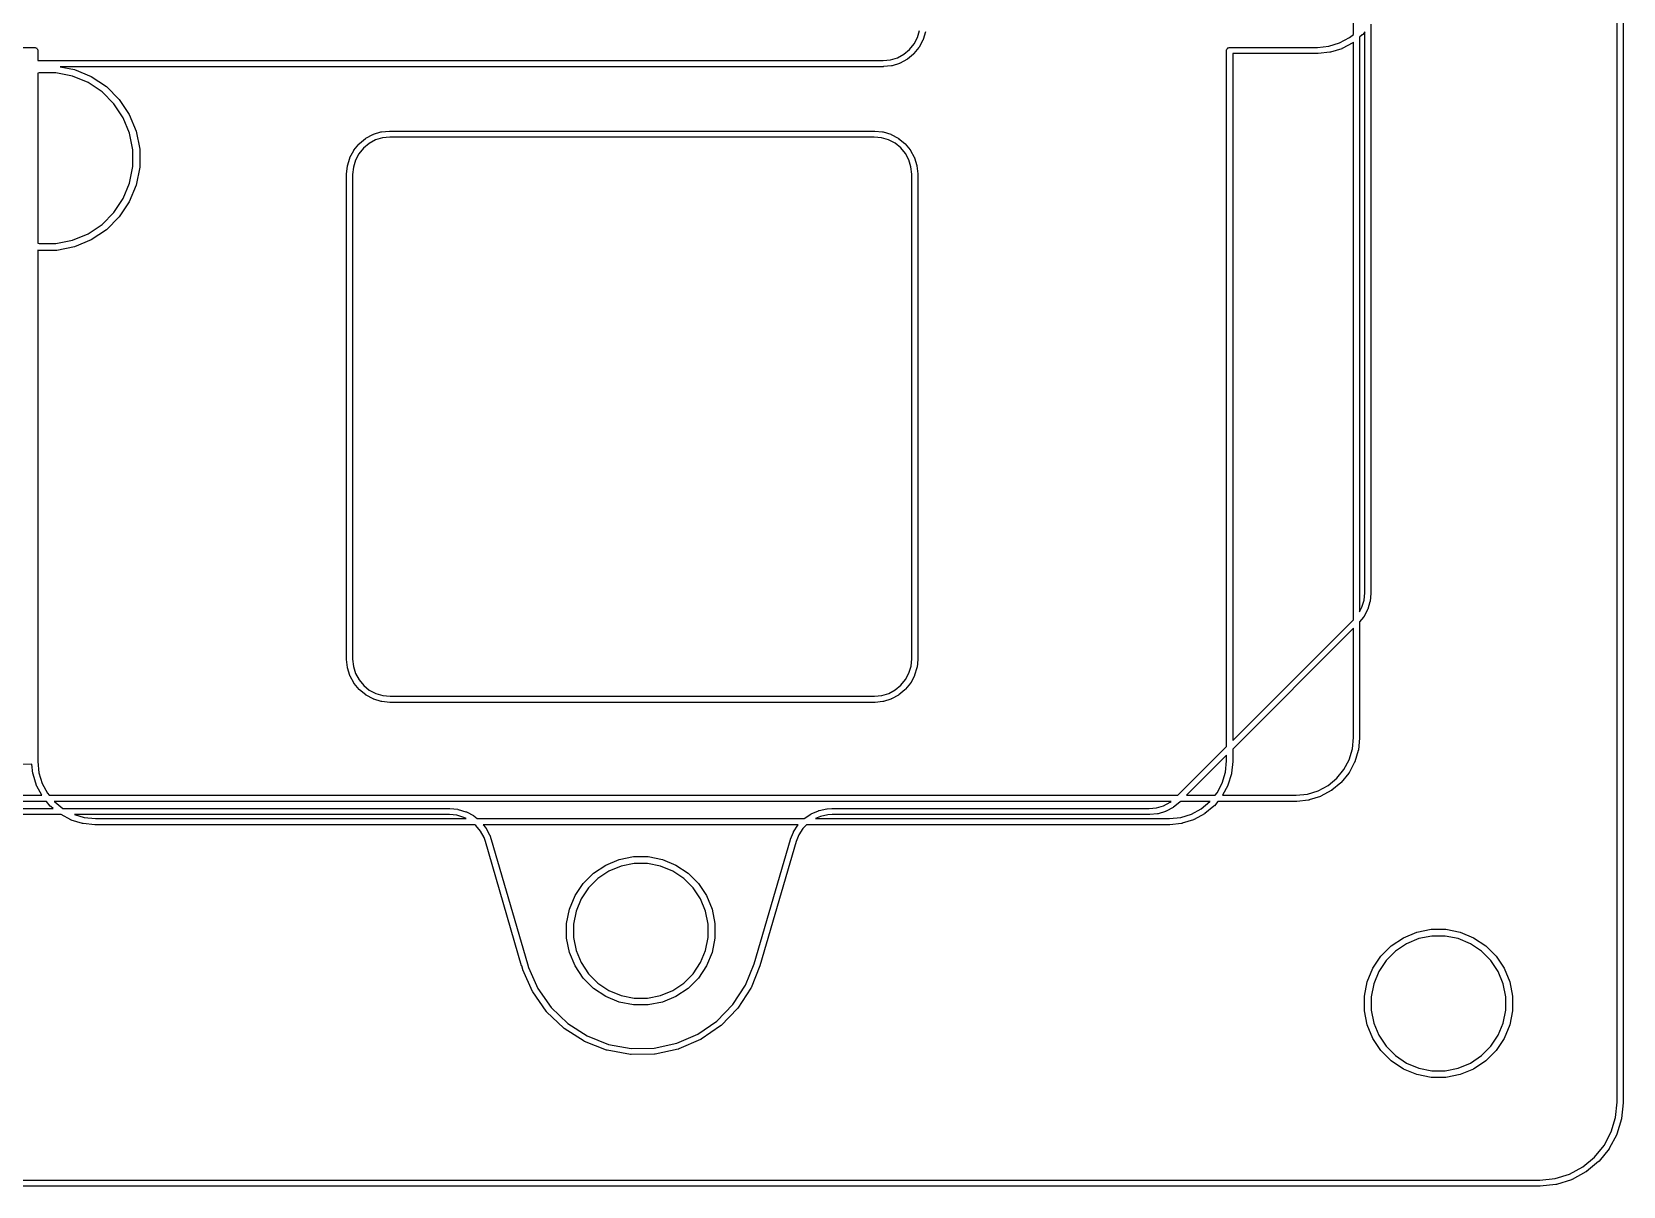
# Model space of a CAD drawing. Extents: x 18 to 369, y 6 to 139.
# Drawn here: x 330.02 to 369.44, y 22.14 to 50.73 of the extents above; entities that cross this region are included whole.
import ezdxf

# ---------------------------------------------------------------- set-up
doc = ezdxf.new("R2010")
doc.units = 0
doc.layers.add('BLACK', color=7, linetype='CONTINUOUS')

msp = doc.modelspace()

# ---------------------------------------------------------------- linework, layer by layer
at = {"layer": 'BLACK', "linetype": 'CONTINUOUS'}
for p, q in [((369.287, 24.218), (369.287, 136.614)), ((369.437, 136.618), (369.437, 24.2107)), ((362.757, 50.6646), (362.757, 69.924)), ((363.187, 50.9167), (363.187, 36.8269)), ((351.872, 50.4277), (351.956, 50.587)), ((351.956, 50.587), (352.009, 50.7598)), ((352.092, 50.5231), (352.001, 50.3508)), ((352.095, 50.5294), (352.092, 50.5231)), ((352.098, 50.5356), (352.095, 50.5294)), ((352.154, 50.7234), (352.098, 50.5366)), ((352.098, 50.5366), (352.098, 50.5366)), ((352.098, 50.5366), (352.098, 50.5366)), ((352.098, 50.5366), (352.098, 50.5356)), ((352.156, 50.7301), (352.154, 50.7234)), ((362.414, 50.451), (362.659, 50.5833)), ((362.659, 50.5833), (362.757, 50.6646)), ((362.742, 50.4586), (362.737, 50.4548)), ((362.748, 50.4623), (362.742, 50.4586)), ((362.749, 50.463), (362.748, 50.4623)), ((362.757, 50.4699), (362.749, 50.463)), ((362.757, 36.1674), (362.757, 50.4699)), ((362.974, 50.6496), (362.907, 50.594)), ((362.907, 50.594), (362.907, 36.3656)), ((362.979, 50.6544), (362.974, 50.6496)), ((362.984, 50.6592), (362.979, 50.6544)), ((362.985, 50.66), (362.984, 50.6592)), ((363.037, 50.7244), (362.985, 50.66)), ((363.037, 36.8343), (363.037, 50.7244)), ((321.528, 50.3394), (330.086, 50.3394)), ((330.086, 50.3394), (330.089, 50.3397)), ((330.089, 50.3397), (330.093, 50.3394)), ((330.093, 50.3394), (330.093, 50.3394)), ((330.093, 50.3394), (330.104, 50.3383)), ((330.104, 50.3383), (330.118, 50.334)), ((330.118, 50.334), (330.131, 50.327)), ((330.131, 50.327), (330.142, 50.3176)), ((330.142, 50.3176), (330.152, 50.3062)), ((330.152, 50.3062), (330.159, 50.2932)), ((330.159, 50.2932), (330.163, 50.2791)), ((330.163, 50.2791), (330.165, 50.2644)), ((330.165, 50.2644), (330.164, 50.2607)), ((330.164, 50.2607), (330.164, 50.0143)), ((351.287, 50.0336), (351.46, 50.087)), ((351.46, 50.087), (351.619, 50.1728)), ((351.619, 50.1728), (351.758, 50.2878)), ((351.859, 50.1769), (351.709, 50.0525)), ((351.758, 50.2878), (351.872, 50.4277)), ((351.864, 50.1818), (351.859, 50.1769)), ((351.869, 50.1865), (351.864, 50.1818)), ((351.993, 50.3386), (351.869, 50.1873)), ((351.869, 50.1873), (351.869, 50.1873)), ((351.869, 50.1873), (351.869, 50.1873)), ((351.869, 50.1873), (351.869, 50.1865)), ((351.996, 50.3442), (351.993, 50.3386)), ((352, 50.3498), (351.996, 50.3442)), ((352.001, 50.3507), (352, 50.3498)), ((352.001, 50.3508), (352.001, 50.3507)), ((352.001, 50.3507), (352.001, 50.3507)), ((359.614, 50.268), (359.615, 50.2791)), ((359.614, 50.2644), (359.614, 50.268)), ((359.614, 50.268), (359.614, 50.268)), ((359.614, 50.2607), (359.614, 50.2644)), ((359.614, 33.0243), (359.614, 50.2607)), ((359.615, 50.2791), (359.62, 50.2932)), ((359.62, 50.2932), (359.627, 50.3062)), ((359.627, 50.3062), (359.636, 50.3176)), ((359.636, 50.3176), (359.638, 50.3191)), ((359.638, 50.3191), (359.647, 50.327)), ((359.647, 50.327), (359.66, 50.334)), ((359.66, 50.334), (359.674, 50.3383)), ((359.674, 50.3383), (359.685, 50.3394)), ((359.685, 50.3394), (359.686, 50.3394)), ((359.686, 50.3394), (359.689, 50.3397)), ((359.689, 50.3397), (359.693, 50.3394)), ((359.693, 50.3394), (361.862, 50.3393)), ((361.863, 50.1893), (359.764, 50.1894)), ((359.764, 50.1894), (359.764, 33.1743)), ((361.862, 50.3393), (361.869, 50.3394)), ((361.862, 50.3393), (361.862, 50.3393)), ((361.866, 50.1893), (361.863, 50.1893)), ((361.873, 50.1894), (361.866, 50.1894)), ((361.866, 50.1894), (361.866, 50.1893)), ((361.869, 50.3394), (362.149, 50.3688)), ((361.876, 50.1897), (361.873, 50.1894)), ((361.88, 50.1897), (361.876, 50.1897)), ((361.881, 50.1898), (361.88, 50.1897)), ((362.172, 50.2204), (361.881, 50.1898)), ((362.149, 50.3688), (362.414, 50.451)), ((362.178, 50.2218), (362.172, 50.2204)), ((362.185, 50.223), (362.178, 50.2218)), ((362.186, 50.2233), (362.185, 50.223)), ((362.466, 50.3099), (362.186, 50.2233)), ((362.186, 50.2233), (362.186, 50.2233)), ((362.472, 50.3125), (362.466, 50.3099)), ((362.478, 50.3151), (362.472, 50.3125)), ((362.479, 50.3156), (362.478, 50.3151)), ((362.737, 50.4548), (362.479, 50.3156)), ((330.164, 50.0143), (351.101, 50.0144)), ((330.199, 49.7122), (330.164, 49.7051)), ((330.164, 49.7051), (330.164, 45.4896)), ((330.616, 49.7122), (330.199, 49.7122)), ((331.025, 49.6309), (330.616, 49.7122)), ((351.102, 49.8644), (330.718, 49.8643)), ((330.718, 49.8643), (331.074, 49.7936)), ((331.074, 49.7936), (331.49, 49.6214)), ((351.101, 50.0144), (351.104, 50.0144)), ((351.105, 49.8644), (351.102, 49.8644)), ((351.102, 49.8644), (351.102, 49.8644)), ((351.102, 49.8644), (351.102, 49.8644)), ((351.104, 50.0144), (351.287, 50.0336)), ((351.109, 49.8644), (351.105, 49.8644)), ((351.105, 49.8644), (351.105, 49.8644)), ((351.112, 49.8647), (351.109, 49.8644)), ((351.115, 49.8647), (351.112, 49.8647)), ((351.116, 49.8648), (351.115, 49.8647)), ((351.31, 49.8852), (351.116, 49.8648)), ((351.317, 49.8866), (351.31, 49.8852)), ((351.324, 49.8878), (351.317, 49.8866)), ((351.325, 49.8881), (351.324, 49.8878)), ((351.511, 49.9458), (351.325, 49.8881)), ((351.518, 49.9485), (351.511, 49.9458)), ((351.524, 49.951), (351.518, 49.9485)), ((351.525, 49.9515), (351.524, 49.951)), ((351.696, 50.0443), (351.525, 49.9515)), ((351.702, 50.0482), (351.696, 50.0443)), ((351.708, 50.0519), (351.702, 50.0482)), ((351.709, 50.0525), (351.708, 50.0519)), ((331.409, 49.4715), (331.025, 49.6309)), ((331.756, 49.24), (331.409, 49.4715)), ((331.49, 49.6214), (331.864, 49.3715)), ((331.864, 49.3715), (332.182, 49.0533)), ((332.05, 48.9455), (331.756, 49.24)), ((332.282, 48.5991), (332.05, 48.9455)), ((332.182, 49.0533), (332.432, 48.6793)), ((332.441, 48.2143), (332.282, 48.5991)), ((332.432, 48.6793), (332.604, 48.2636)), ((332.523, 47.8057), (332.441, 48.2143)), ((332.604, 48.2636), (332.692, 47.8223)), ((338.294, 48.0914), (338.466, 48.1842)), ((338.466, 48.1842), (338.467, 48.1847)), ((338.467, 48.1847), (338.473, 48.1872)), ((338.473, 48.1872), (338.479, 48.1899)), ((338.479, 48.1899), (338.666, 48.2476)), ((338.703, 48.1021), (338.531, 48.0487)), ((338.666, 48.2476), (338.667, 48.2479)), ((338.666, 48.2476), (338.666, 48.2476)), ((338.667, 48.2479), (338.674, 48.2491)), ((338.674, 48.2491), (338.68, 48.2505)), ((338.68, 48.2505), (338.874, 48.2709)), ((338.886, 48.1213), (338.703, 48.1021)), ((338.874, 48.2709), (338.875, 48.271)), ((338.875, 48.271), (338.879, 48.271)), ((338.879, 48.271), (338.882, 48.2713)), ((338.882, 48.2713), (338.885, 48.2713)), ((338.885, 48.2713), (338.885, 48.2713)), ((338.885, 48.2713), (338.889, 48.2713)), ((338.889, 48.1213), (338.886, 48.1213)), ((338.889, 48.2713), (350.893, 48.2713)), ((350.886, 48.1213), (338.889, 48.1214)), ((338.889, 48.1214), (338.889, 48.1213)), ((351.069, 48.1034), (350.886, 48.1213)), ((350.893, 48.2713), (350.896, 48.271)), ((350.896, 48.271), (350.896, 48.271)), ((350.896, 48.271), (351.091, 48.2519)), ((351.242, 48.0512), (351.069, 48.1034)), ((351.091, 48.2519), (351.091, 48.2519)), ((351.091, 48.2519), (351.091, 48.2519)), ((351.091, 48.2519), (351.092, 48.2518)), ((351.092, 48.2518), (351.098, 48.2504)), ((351.098, 48.2504), (351.105, 48.2491)), ((351.105, 48.2491), (351.292, 48.1927)), ((351.292, 48.1927), (351.292, 48.1927)), ((351.292, 48.1927), (351.292, 48.1927)), ((351.292, 48.1927), (351.293, 48.1924)), ((351.293, 48.1924), (351.299, 48.1897)), ((351.299, 48.1897), (351.305, 48.1871)), ((351.305, 48.1871), (351.478, 48.0955)), ((351.478, 48.0955), (351.478, 48.0955)), ((351.478, 48.0955), (351.479, 48.095)), ((351.479, 48.095), (351.484, 48.0912)), ((332.523, 47.3891), (332.523, 47.8057)), ((332.692, 47.8223), (332.692, 47.3724)), ((337.898, 47.6126), (337.99, 47.785)), ((337.99, 47.785), (337.991, 47.7859)), ((337.991, 47.7859), (337.994, 47.7915)), ((337.994, 47.7915), (337.998, 47.7971)), ((337.998, 47.7971), (338.121, 47.9484)), ((338.119, 47.708), (338.034, 47.5487)), ((338.233, 47.8479), (338.119, 47.708)), ((338.121, 47.9484), (338.122, 47.9492)), ((338.122, 47.9492), (338.127, 47.954)), ((338.127, 47.954), (338.132, 47.9588)), ((338.132, 47.9588), (338.282, 48.0832)), ((338.372, 47.9629), (338.233, 47.8479)), ((338.282, 48.0832), (338.283, 48.0838)), ((338.283, 48.0838), (338.289, 48.0876)), ((338.289, 48.0876), (338.294, 48.0914)), ((338.531, 48.0487), (338.372, 47.9629)), ((351.401, 47.9665), (351.242, 48.0512)), ((351.541, 47.8524), (351.401, 47.9665)), ((351.484, 48.0912), (351.49, 48.0874)), ((351.49, 48.0874), (351.641, 47.964)), ((351.656, 47.7134), (351.541, 47.8524)), ((351.641, 47.964), (351.642, 47.9634)), ((351.642, 47.9634), (351.647, 47.9585)), ((351.647, 47.9585), (351.652, 47.9537)), ((351.652, 47.9537), (351.776, 47.8034)), ((351.742, 47.5547), (351.656, 47.7134)), ((351.776, 47.8034), (351.776, 47.8033)), ((351.776, 47.8033), (351.776, 47.8033)), ((351.776, 47.8033), (351.777, 47.8025)), ((351.777, 47.8025), (351.78, 47.7969)), ((351.78, 47.7969), (351.784, 47.7912)), ((351.784, 47.7912), (351.877, 47.6195)), ((332.441, 46.9805), (332.523, 47.3891)), ((332.692, 47.3724), (332.604, 46.9312)), ((337.815, 47.2091), (337.834, 47.3979)), ((337.834, 47.3989), (337.835, 47.4056)), ((337.834, 47.3979), (337.834, 47.3989)), ((337.834, 47.3979), (337.834, 47.3979)), ((337.834, 47.3979), (337.834, 47.3979)), ((337.835, 47.4056), (337.836, 47.4123)), ((337.836, 47.4123), (337.893, 47.5991)), ((337.893, 47.6001), (337.896, 47.6064)), ((337.893, 47.5991), (337.893, 47.6001)), ((337.896, 47.6064), (337.898, 47.6126)), ((337.982, 47.3759), (337.964, 47.1927)), ((338.034, 47.5487), (337.982, 47.3759)), ((351.795, 47.3823), (351.742, 47.5547)), ((351.814, 47.1993), (351.795, 47.3823)), ((351.877, 47.6195), (351.877, 47.6195)), ((351.877, 47.6195), (351.877, 47.6195)), ((351.877, 47.6195), (351.878, 47.6186)), ((351.878, 47.6186), (351.88, 47.6123)), ((351.88, 47.6123), (351.883, 47.606)), ((351.883, 47.606), (351.94, 47.4196)), ((351.94, 47.4196), (351.941, 47.4186)), ((351.941, 47.4186), (351.942, 47.4119)), ((351.942, 47.4119), (351.943, 47.4053)), ((351.943, 47.4053), (351.964, 47.2112)), ((332.282, 46.5957), (332.441, 46.9805)), ((332.604, 46.9312), (332.432, 46.5155)), ((337.814, 47.2), (337.815, 47.2091)), ((337.814, 35.1964), (337.814, 47.2)), ((337.964, 47.1927), (337.964, 35.1966)), ((351.814, 47.1961), (351.814, 47.1993)), ((351.814, 35.2001), (351.814, 47.1961)), ((351.964, 47.2112), (351.964, 47.2101)), ((351.964, 47.2101), (351.964, 47.2068)), ((351.964, 47.2068), (351.964, 47.2036)), ((351.964, 47.2036), (351.964, 47.2001)), ((351.964, 47.2001), (351.964, 47.2)), ((351.964, 47.2), (351.964, 47.1969)), ((351.964, 47.1969), (351.964, 47.1966)), ((351.964, 47.1966), (351.964, 47.1964)), ((351.964, 47.1964), (351.964, 35.1927)), ((332.05, 46.2493), (332.282, 46.5957)), ((332.432, 46.5155), (332.182, 46.1415)), ((331.756, 45.9548), (332.05, 46.2493)), ((332.182, 46.1415), (331.864, 45.8233)), ((331.409, 45.7233), (331.756, 45.9548)), ((331.864, 45.8233), (331.49, 45.5734)), ((330.164, 45.4896), (330.199, 45.4826)), ((330.199, 45.4826), (330.616, 45.4826)), ((330.616, 45.4826), (331.025, 45.5639)), ((331.074, 45.4012), (330.633, 45.3134)), ((331.025, 45.5639), (331.409, 45.7233)), ((331.49, 45.5734), (331.074, 45.4012)), ((330.183, 45.3134), (330.164, 45.3172)), ((330.164, 45.3172), (330.164, 41.8737)), ((330.633, 45.3134), (330.183, 45.3134)), ((330.164, 41.8737), (330.165, 41.87)), ((330.165, 41.87), (330.164, 41.8664)), ((330.164, 41.8664), (330.164, 32.6703)), ((363.019, 36.651), (363.037, 36.8343)), ((363.187, 36.8197), (363.168, 36.629)), ((363.187, 36.8269), (363.187, 36.8197)), ((362.907, 36.3656), (362.967, 36.4782)), ((362.967, 36.4782), (363.019, 36.651)), ((363.103, 36.4143), (363.011, 36.242)), ((363.106, 36.4205), (363.103, 36.4143)), ((363.108, 36.4268), (363.106, 36.4205)), ((363.109, 36.4278), (363.108, 36.4268)), ((363.165, 36.6146), (363.109, 36.4278)), ((363.166, 36.6213), (363.165, 36.6146)), ((363.168, 36.628), (363.166, 36.6213)), ((363.168, 36.629), (363.168, 36.629)), ((363.168, 36.629), (363.168, 36.629)), ((363.168, 36.629), (363.168, 36.628)), ((359.764, 33.1743), (362.757, 36.1674)), ((362.757, 35.9553), (359.764, 32.9621)), ((362.757, 33.248), (362.757, 35.9553)), ((363.003, 36.2298), (362.907, 36.112)), ((362.907, 36.112), (362.907, 33.2407)), ((363.007, 36.2355), (363.003, 36.2298)), ((363.011, 36.241), (363.007, 36.2355)), ((363.011, 36.242), (363.011, 36.242)), ((363.011, 36.242), (363.011, 36.242)), ((363.011, 36.242), (363.011, 36.241)), ((337.814, 35.1961), (337.814, 35.1964)), ((337.814, 35.1958), (337.814, 35.1961)), ((337.814, 35.1927), (337.814, 35.1958)), ((337.814, 35.1926), (337.814, 35.1927)), ((337.814, 35.1891), (337.814, 35.1926)), ((337.815, 35.1858), (337.814, 35.1891)), ((337.815, 35.1826), (337.815, 35.1858)), ((337.815, 35.1815), (337.815, 35.1826)), ((337.835, 34.9874), (337.815, 35.1815)), ((337.964, 35.1966), (337.964, 35.1934)), ((337.964, 35.1934), (337.983, 35.0104)), ((351.796, 35.0168), (351.814, 35.2001)), ((351.963, 35.1816), (351.945, 34.9948)), ((351.964, 35.1927), (351.963, 35.1816)), ((351.963, 35.1816), (351.963, 35.1816)), ((337.836, 34.9808), (337.835, 34.9874)), ((337.838, 34.9741), (337.836, 34.9808)), ((337.838, 34.9731), (337.838, 34.9741)), ((337.896, 34.7867), (337.838, 34.9731)), ((337.898, 34.7804), (337.896, 34.7867)), ((337.901, 34.7741), (337.898, 34.7804)), ((337.901, 34.7732), (337.901, 34.7741)), ((337.994, 34.6015), (337.901, 34.7732)), ((337.901, 34.7732), (337.901, 34.7732)), ((337.901, 34.7732), (337.901, 34.7732)), ((337.983, 35.0104), (338.037, 34.838)), ((338.037, 34.838), (338.123, 34.6793)), ((351.659, 34.6847), (351.744, 34.844)), ((351.744, 34.844), (351.796, 35.0168)), ((351.88, 34.7801), (351.788, 34.6078)), ((351.883, 34.7863), (351.88, 34.7801)), ((351.885, 34.7926), (351.883, 34.7863)), ((351.886, 34.7936), (351.885, 34.7926)), ((351.942, 34.9804), (351.886, 34.7936)), ((351.943, 34.9871), (351.942, 34.9804)), ((351.945, 34.9938), (351.943, 34.9871)), ((351.945, 34.9948), (351.945, 34.9948)), ((351.945, 34.9948), (351.945, 34.9948)), ((351.945, 34.9948), (351.945, 34.9938)), ((337.998, 34.5959), (337.994, 34.6015)), ((338.002, 34.5902), (337.998, 34.5959)), ((338.002, 34.5894), (338.002, 34.5902)), ((338.002, 34.5893), (338.002, 34.5894)), ((338.127, 34.439), (338.002, 34.5893)), ((338.002, 34.5893), (338.002, 34.5893)), ((338.123, 34.6793), (338.238, 34.5402)), ((338.132, 34.4342), (338.127, 34.439)), ((338.136, 34.4293), (338.132, 34.4342)), ((338.137, 34.4287), (338.136, 34.4293)), ((338.288, 34.3053), (338.137, 34.4287)), ((338.238, 34.5402), (338.377, 34.4262)), ((338.294, 34.3015), (338.288, 34.3053)), ((338.3, 34.2977), (338.294, 34.3015)), ((338.301, 34.2972), (338.3, 34.2977)), ((338.473, 34.2056), (338.301, 34.2972)), ((338.301, 34.2972), (338.301, 34.2972)), ((338.301, 34.2972), (338.301, 34.2972)), ((338.377, 34.4262), (338.537, 34.3415)), ((338.537, 34.3415), (338.71, 34.2893)), ((351.075, 34.2906), (351.247, 34.344)), ((351.247, 34.344), (351.406, 34.4298)), ((351.484, 34.3013), (351.312, 34.2085)), ((351.406, 34.4298), (351.545, 34.5448)), ((351.49, 34.3051), (351.484, 34.3013)), ((351.495, 34.3089), (351.49, 34.3051)), ((351.496, 34.3095), (351.495, 34.3089)), ((351.647, 34.4339), (351.496, 34.3095)), ((351.496, 34.3095), (351.496, 34.3095)), ((351.496, 34.3095), (351.496, 34.3095)), ((351.545, 34.5448), (351.659, 34.6847)), ((351.651, 34.4387), (351.647, 34.4339)), ((351.656, 34.4435), (351.651, 34.4387)), ((351.657, 34.4443), (351.656, 34.4435)), ((351.78, 34.5956), (351.657, 34.4443)), ((351.657, 34.4443), (351.657, 34.4443)), ((351.657, 34.4443), (351.657, 34.4443)), ((351.784, 34.6012), (351.78, 34.5956)), ((351.788, 34.6068), (351.784, 34.6012)), ((351.788, 34.6078), (351.788, 34.6077)), ((351.788, 34.6077), (351.788, 34.6077)), ((351.788, 34.6077), (351.788, 34.6068)), ((338.479, 34.203), (338.473, 34.2056)), ((338.485, 34.2003), (338.479, 34.203)), ((338.486, 34.2), (338.485, 34.2003)), ((338.673, 34.1436), (338.486, 34.2)), ((338.486, 34.2), (338.486, 34.2)), ((338.486, 34.2), (338.486, 34.2)), ((338.68, 34.1423), (338.673, 34.1436)), ((338.687, 34.1409), (338.68, 34.1423)), ((338.688, 34.1407), (338.687, 34.1409)), ((338.882, 34.1217), (338.688, 34.1407)), ((338.688, 34.1407), (338.688, 34.1407)), ((338.688, 34.1407), (338.688, 34.1407)), ((338.71, 34.2893), (338.893, 34.2713)), ((338.885, 34.1213), (338.882, 34.1217)), ((338.882, 34.1217), (338.882, 34.1217)), ((350.889, 34.1213), (338.885, 34.1213)), ((338.893, 34.2713), (350.889, 34.2713)), ((350.889, 34.2713), (350.892, 34.2714)), ((350.889, 34.2713), (350.889, 34.2713)), ((350.893, 34.1213), (350.889, 34.1213)), ((350.892, 34.2714), (351.075, 34.2906)), ((350.896, 34.1214), (350.893, 34.1214)), ((350.893, 34.1214), (350.893, 34.1213)), ((350.9, 34.1217), (350.896, 34.1214)), ((350.903, 34.1217), (350.9, 34.1217)), ((350.904, 34.1218), (350.903, 34.1217)), ((351.098, 34.1422), (350.904, 34.1218)), ((351.105, 34.1435), (351.098, 34.1422)), ((351.111, 34.1448), (351.105, 34.1435)), ((351.112, 34.1451), (351.111, 34.1448)), ((351.299, 34.2028), (351.112, 34.1451)), ((351.112, 34.1451), (351.112, 34.1451)), ((351.305, 34.2055), (351.299, 34.2028)), ((351.311, 34.208), (351.305, 34.2055)), ((351.312, 34.2085), (351.311, 34.208)), ((362.73, 32.9676), (362.757, 33.248)), ((362.907, 33.237), (362.878, 32.9457)), ((362.907, 33.2407), (362.907, 33.2371)), ((362.907, 33.2371), (362.907, 33.237)), ((358.409, 31.8194), (359.614, 33.0243)), ((359.614, 32.8121), (358.621, 31.8194)), ((359.614, 32.6701), (359.614, 32.8121)), ((359.764, 32.9621), (359.764, 32.6627)), ((362.649, 32.7015), (362.73, 32.9676)), ((362.876, 32.9313), (362.791, 32.6511)), ((362.877, 32.938), (362.876, 32.9313)), ((362.878, 32.9446), (362.877, 32.938)), ((362.878, 32.9457), (362.878, 32.9457)), ((362.878, 32.9457), (362.878, 32.9457)), ((362.878, 32.9457), (362.878, 32.9446)), ((330.021, 32.5909), (305.441, 32.4268)), ((330.045, 32.3569), (330.021, 32.5909)), ((330.047, 32.3502), (330.045, 32.3569)), ((330.048, 32.3436), (330.047, 32.3502)), ((330.048, 32.3426), (330.048, 32.3436)), ((330.135, 32.0629), (330.048, 32.3426)), ((330.164, 32.6703), (330.165, 32.6668)), ((330.165, 32.6668), (330.164, 32.6631)), ((330.164, 32.6631), (330.164, 32.6599)), ((330.164, 32.6599), (330.194, 32.3799)), ((330.194, 32.3799), (330.276, 32.1143)), ((359.506, 32.1235), (359.587, 32.3896)), ((359.587, 32.3896), (359.614, 32.6701)), ((359.732, 32.3533), (359.648, 32.0731)), ((359.734, 32.36), (359.732, 32.3533)), ((359.735, 32.3666), (359.734, 32.36)), ((359.764, 32.6561), (359.735, 32.3677)), ((359.735, 32.3677), (359.735, 32.3666)), ((359.764, 32.6627), (359.764, 32.6561)), ((362.343, 32.2405), (362.519, 32.456)), ((362.64, 32.3669), (362.455, 32.14)), ((362.519, 32.456), (362.649, 32.7015)), ((362.644, 32.3726), (362.64, 32.3669)), ((362.647, 32.3781), (362.644, 32.3726)), ((362.648, 32.3791), (362.647, 32.3781)), ((362.785, 32.6375), (362.648, 32.3791)), ((362.788, 32.6438), (362.785, 32.6375)), ((362.791, 32.6501), (362.788, 32.6438)), ((362.791, 32.6511), (362.791, 32.6501)), ((330.137, 32.0566), (330.135, 32.0629)), ((330.14, 32.0503), (330.137, 32.0566)), ((330.14, 32.0494), (330.14, 32.0503)), ((330.265, 31.8193), (330.14, 32.0494)), ((330.276, 32.1143), (330.408, 31.8697)), ((359.376, 31.878), (359.506, 32.1235)), ((359.642, 32.0595), (359.515, 31.8194)), ((359.645, 32.0658), (359.642, 32.0595)), ((359.647, 32.0721), (359.645, 32.0658)), ((359.648, 32.0731), (359.647, 32.0721)), ((361.619, 31.8488), (361.884, 31.931)), ((361.884, 31.931), (362.129, 32.0633)), ((362.207, 31.9348), (361.949, 31.7956)), ((362.129, 32.0633), (362.343, 32.2405)), ((362.212, 31.9386), (362.207, 31.9348)), ((362.218, 31.9423), (362.212, 31.9386)), ((362.219, 31.943), (362.218, 31.9423)), ((362.444, 32.1296), (362.219, 31.943)), ((362.449, 32.1344), (362.444, 32.1296)), ((362.454, 32.1392), (362.449, 32.1344)), ((362.455, 32.14), (362.454, 32.1392)), ((288.197, 31.8193), (330.265, 31.8193)), ((330.379, 31.6693), (288.202, 31.6693)), ((330.474, 31.5542), (330.379, 31.6693)), ((330.408, 31.8697), (330.45, 31.8193)), ((330.45, 31.8193), (358.409, 31.8194)), ((330.479, 31.5494), (330.474, 31.5542)), ((330.484, 31.5445), (330.479, 31.5494)), ((330.485, 31.5439), (330.484, 31.5445)), ((330.549, 31.4913), (330.485, 31.5439)), ((330.485, 31.5439), (330.485, 31.5439)), ((330.485, 31.5439), (330.485, 31.5439)), ((358.238, 31.6694), (330.574, 31.6693)), ((330.574, 31.6693), (330.585, 31.6555)), ((330.585, 31.6555), (330.787, 31.4913)), ((357.881, 31.5099), (358.053, 31.5627)), ((358.053, 31.5627), (358.212, 31.648)), ((358.212, 31.648), (358.238, 31.6694)), ((358.453, 31.6513), (358.302, 31.5274)), ((358.456, 31.6536), (358.453, 31.6513)), ((358.453, 31.6513), (358.453, 31.6513)), ((358.471, 31.6694), (358.456, 31.6536)), ((359.206, 31.6694), (358.471, 31.6694)), ((358.621, 31.8194), (359.328, 31.8194)), ((358.986, 31.4853), (359.2, 31.6625)), ((359.301, 31.5516), (359.076, 31.365)), ((359.2, 31.6625), (359.206, 31.6694)), ((359.306, 31.5564), (359.301, 31.5516)), ((359.311, 31.5612), (359.306, 31.5564)), ((359.312, 31.562), (359.311, 31.5612)), ((359.399, 31.6694), (359.312, 31.562)), ((359.328, 31.8194), (359.376, 31.878)), ((361.332, 31.6694), (359.399, 31.6694)), ((359.515, 31.8194), (361.332, 31.8194)), ((361.332, 31.8194), (361.339, 31.8194)), ((361.333, 31.6693), (361.332, 31.6694)), ((361.336, 31.6694), (361.333, 31.6694)), ((361.333, 31.6694), (361.333, 31.6693)), ((361.343, 31.6694), (361.336, 31.6694)), ((361.336, 31.6694), (361.336, 31.6694)), ((361.339, 31.8194), (361.619, 31.8488)), ((361.346, 31.6697), (361.343, 31.6694)), ((361.35, 31.6697), (361.346, 31.6697)), ((361.351, 31.6698), (361.35, 31.6697)), ((361.642, 31.7004), (361.351, 31.6698)), ((361.648, 31.7018), (361.642, 31.7004)), ((361.655, 31.703), (361.648, 31.7018)), ((361.656, 31.7033), (361.655, 31.703)), ((361.936, 31.7899), (361.656, 31.7033)), ((361.656, 31.7033), (361.656, 31.7033)), ((361.942, 31.7925), (361.936, 31.7899)), ((361.948, 31.7951), (361.942, 31.7925)), ((361.949, 31.7956), (361.948, 31.7951)), ((288.519, 31.4914), (330.549, 31.4913)), ((330.742, 31.3413), (288.523, 31.3414)), ((330.982, 31.2133), (330.742, 31.3413)), ((330.787, 31.4913), (340.37, 31.4913)), ((330.989, 31.2107), (330.982, 31.2133)), ((330.995, 31.208), (330.989, 31.2107)), ((330.996, 31.2077), (330.995, 31.208)), ((331.276, 31.1231), (330.996, 31.2077)), ((330.996, 31.2077), (330.996, 31.2077)), ((330.996, 31.2077), (330.996, 31.2077)), ((340.363, 31.3413), (331.072, 31.3413)), ((331.072, 31.3413), (331.312, 31.2688)), ((331.312, 31.2688), (331.593, 31.2414)), ((331.593, 31.2414), (340.775, 31.2414)), ((340.546, 31.3234), (340.363, 31.3413)), ((340.37, 31.4913), (340.373, 31.491)), ((340.373, 31.491), (340.374, 31.491)), ((340.374, 31.491), (340.568, 31.472)), ((340.719, 31.2712), (340.546, 31.3234)), ((340.568, 31.472), (340.568, 31.472)), ((340.568, 31.472), (340.568, 31.472)), ((340.568, 31.472), (340.569, 31.4718)), ((340.569, 31.4718), (340.576, 31.4704)), ((340.576, 31.4704), (340.582, 31.4691)), ((340.582, 31.4691), (340.769, 31.4127)), ((340.775, 31.2414), (340.719, 31.2712)), ((340.769, 31.4127), (340.77, 31.4124)), ((340.77, 31.4124), (340.776, 31.4097)), ((340.776, 31.4097), (340.783, 31.4071)), ((340.783, 31.4071), (340.955, 31.3155)), ((340.955, 31.3155), (340.956, 31.315)), ((340.956, 31.315), (340.961, 31.3112)), ((340.961, 31.3112), (340.967, 31.3074)), ((340.967, 31.3074), (341.048, 31.2414)), ((341.048, 31.2414), (349.15, 31.2413)), ((349.15, 31.2413), (349.151, 31.2426)), ((349.151, 31.2426), (349.312, 31.3533)), ((349.312, 31.3533), (349.313, 31.3538)), ((349.312, 31.3533), (349.312, 31.3533)), ((349.312, 31.3533), (349.312, 31.3533)), ((349.313, 31.3538), (349.319, 31.357)), ((349.319, 31.357), (349.325, 31.3603)), ((349.325, 31.3603), (349.504, 31.4377)), ((349.557, 31.297), (349.428, 31.2413)), ((349.428, 31.2413), (358.189, 31.2413)), ((349.504, 31.4377), (349.505, 31.4381)), ((349.504, 31.4377), (349.504, 31.4377)), ((349.504, 31.4377), (349.504, 31.4377)), ((349.505, 31.4381), (349.511, 31.44)), ((349.511, 31.44), (349.518, 31.4421)), ((349.518, 31.4421), (349.709, 31.4832)), ((349.735, 31.3353), (349.557, 31.297)), ((349.709, 31.4832), (349.71, 31.4834)), ((349.71, 31.4834), (349.715, 31.4839)), ((349.715, 31.4839), (349.72, 31.4847)), ((349.72, 31.4847), (349.833, 31.4911)), ((349.84, 31.3414), (349.735, 31.3353)), ((349.833, 31.4911), (349.835, 31.4914)), ((349.835, 31.4914), (357.698, 31.4913)), ((357.698, 31.3413), (349.84, 31.3414)), ((357.698, 31.4913), (357.881, 31.5099)), ((357.702, 31.3413), (357.698, 31.3413)), ((357.705, 31.3417), (357.702, 31.3413)), ((357.708, 31.3416), (357.705, 31.3417)), ((357.709, 31.3417), (357.708, 31.3416)), ((357.903, 31.3615), (357.709, 31.3417)), ((357.91, 31.3628), (357.903, 31.3615)), ((357.917, 31.364), (357.91, 31.3628)), ((357.918, 31.3643), (357.917, 31.364)), ((358.104, 31.4214), (357.918, 31.3643)), ((358.111, 31.424), (358.104, 31.4214)), ((358.117, 31.4265), (358.111, 31.424)), ((358.118, 31.427), (358.117, 31.4265)), ((358.29, 31.5193), (358.118, 31.427)), ((358.118, 31.427), (358.118, 31.427)), ((358.118, 31.427), (358.118, 31.427)), ((358.189, 31.2413), (358.196, 31.2414)), ((358.189, 31.2413), (358.189, 31.2413)), ((358.196, 31.2414), (358.476, 31.2708)), ((358.296, 31.523), (358.29, 31.5193)), ((358.301, 31.5267), (358.296, 31.523)), ((358.302, 31.5274), (358.301, 31.5267)), ((358.476, 31.2708), (358.741, 31.353)), ((358.793, 31.2119), (358.513, 31.1253)), ((358.741, 31.353), (358.986, 31.4853)), ((358.799, 31.2146), (358.793, 31.2119)), ((358.805, 31.2171), (358.799, 31.2146)), ((358.806, 31.2176), (358.805, 31.2171)), ((359.064, 31.3568), (358.806, 31.2176)), ((359.069, 31.3606), (359.064, 31.3568)), ((359.075, 31.3643), (359.069, 31.3606)), ((359.076, 31.365), (359.075, 31.3643)), ((359.076, 31.365), (359.076, 31.365)), ((359.076, 31.365), (359.076, 31.365)), ((331.283, 31.1218), (331.276, 31.1231)), ((331.289, 31.1204), (331.283, 31.1218)), ((331.291, 31.1203), (331.289, 31.1204)), ((331.582, 31.0917), (331.291, 31.1203)), ((331.291, 31.1203), (331.291, 31.1203)), ((331.585, 31.0914), (331.582, 31.0917)), ((331.582, 31.0917), (331.582, 31.0917)), ((340.995, 31.0914), (331.585, 31.0914)), ((341.018, 31.0724), (340.995, 31.0914)), ((341.133, 30.9334), (341.018, 31.0724)), ((341.219, 30.7733), (341.133, 30.9334)), ((349.002, 31.0913), (341.197, 31.0914)), ((341.197, 31.0914), (341.253, 31.0234)), ((341.255, 30.6733), (341.219, 30.7733)), ((341.253, 31.0234), (341.253, 31.0234)), ((341.253, 31.0234), (341.253, 31.0233)), ((341.253, 31.0233), (341.254, 31.0225)), ((341.254, 31.0225), (341.258, 31.0169)), ((341.258, 31.0169), (341.261, 31.0112)), ((341.261, 31.0112), (341.354, 30.8395)), ((341.354, 30.8395), (341.355, 30.8386)), ((341.355, 30.8386), (341.357, 30.8337)), ((341.357, 30.8337), (341.359, 30.8289)), ((341.359, 30.8289), (341.397, 30.7228)), ((348.811, 30.7312), (348.881, 30.9054)), ((348.881, 30.9054), (348.882, 30.9064)), ((348.881, 30.9054), (348.881, 30.9054)), ((348.881, 30.9054), (348.881, 30.9054)), ((348.882, 30.9064), (348.885, 30.9124)), ((348.885, 30.9124), (348.888, 30.9184)), ((348.888, 30.9184), (348.995, 31.082)), ((349.018, 30.8427), (348.949, 30.6718)), ((348.995, 31.0828), (349, 31.0881)), ((348.995, 31.082), (348.995, 31.0828)), ((349, 31.0881), (349.002, 31.0913)), ((349.116, 30.994), (349.018, 30.8427)), ((349.211, 31.0913), (349.116, 30.994)), ((358.189, 31.0913), (349.211, 31.0913)), ((358.193, 31.0913), (358.189, 31.0913)), ((358.2, 31.0914), (358.193, 31.0914)), ((358.193, 31.0914), (358.193, 31.0913)), ((358.203, 31.0917), (358.2, 31.0914)), ((358.206, 31.0917), (358.203, 31.0917)), ((358.207, 31.0918), (358.206, 31.0917)), ((358.499, 31.1224), (358.207, 31.0918)), ((358.505, 31.1238), (358.499, 31.1224)), ((358.512, 31.125), (358.505, 31.1238)), ((358.513, 31.1253), (358.512, 31.125)), ((358.513, 31.1253), (358.513, 31.1253)), ((342.151, 27.5998), (341.255, 30.6733)), ((341.397, 30.7228), (341.397, 30.7209)), ((341.397, 30.7209), (342.294, 27.646)), ((347.911, 27.6489), (348.807, 30.7209)), ((348.949, 30.6718), (348.053, 27.5998)), ((348.807, 30.7209), (348.811, 30.7312)), ((348.811, 30.7312), (348.811, 30.7312)), ((343.932, 29.8906), (344.233, 30.0915)), ((344.233, 30.0915), (344.567, 30.2299)), ((344.616, 30.0672), (344.313, 29.9416)), ((344.567, 30.2299), (344.921, 30.3005)), ((344.938, 30.1313), (344.616, 30.0672)), ((344.921, 30.3005), (345.283, 30.3005)), ((345.267, 30.1313), (344.938, 30.1313)), ((345.589, 30.0672), (345.267, 30.1313)), ((345.283, 30.3005), (345.638, 30.2299)), ((345.892, 29.9416), (345.589, 30.0672)), ((345.638, 30.2299), (345.972, 30.0915)), ((345.972, 30.0915), (346.273, 29.8906)), ((343.475, 29.3341), (343.676, 29.6348)), ((343.676, 29.6348), (343.932, 29.8906)), ((344.04, 29.7591), (343.808, 29.527)), ((344.313, 29.9416), (344.04, 29.7591)), ((346.165, 29.7591), (345.892, 29.9416)), ((346.397, 29.527), (346.165, 29.7591)), ((346.273, 29.8906), (346.529, 29.6348)), ((346.529, 29.6348), (346.729, 29.3341)), ((343.337, 28.9999), (343.475, 29.3341)), ((343.625, 29.2539), (343.499, 28.9506)), ((343.808, 29.527), (343.625, 29.2539)), ((346.58, 29.2539), (346.397, 29.527)), ((346.705, 28.9506), (346.58, 29.2539)), ((346.729, 29.3341), (346.868, 28.9999)), ((343.266, 28.6452), (343.337, 28.9999)), ((343.499, 28.9506), (343.435, 28.6285)), ((346.769, 28.6285), (346.705, 28.9506)), ((346.868, 28.9999), (346.938, 28.6452)), ((343.266, 28.2835), (343.266, 28.6452)), ((343.435, 28.6285), (343.435, 28.3002)), ((346.769, 28.3002), (346.769, 28.6285)), ((346.938, 28.6452), (346.938, 28.2835)), ((363.993, 28.2935), (364.327, 28.4319)), ((364.327, 28.4319), (364.681, 28.5025)), ((364.681, 28.5025), (365.043, 28.5025)), ((365.043, 28.5025), (365.398, 28.4319)), ((365.398, 28.4319), (365.732, 28.2935)), ((343.337, 27.9288), (343.266, 28.2835)), ((343.435, 28.3002), (343.499, 27.9781)), ((346.705, 27.9781), (346.769, 28.3002)), ((346.938, 28.2835), (346.868, 27.9288)), ((363.436, 27.8368), (363.692, 28.0926)), ((363.692, 28.0926), (363.993, 28.2935)), ((364.073, 28.1436), (363.8, 27.9611)), ((364.376, 28.2692), (364.073, 28.1436)), ((364.698, 28.3333), (364.376, 28.2692)), ((365.026, 28.3333), (364.698, 28.3333)), ((365.349, 28.2692), (365.026, 28.3333)), ((365.652, 28.1436), (365.349, 28.2692)), ((365.925, 27.9611), (365.652, 28.1436)), ((365.732, 28.2935), (366.033, 28.0926)), ((366.033, 28.0926), (366.289, 27.8368)), ((342.152, 27.5992), (342.151, 27.5998)), ((342.18, 27.5082), (342.152, 27.5992)), ((342.294, 27.646), (342.322, 27.5566)), ((343.475, 27.5946), (343.337, 27.9288)), ((343.676, 27.2939), (343.475, 27.5946)), ((343.499, 27.9781), (343.625, 27.6748)), ((343.625, 27.6748), (343.808, 27.4017)), ((346.397, 27.4017), (346.58, 27.6748)), ((346.729, 27.5946), (346.529, 27.2939)), ((346.58, 27.6748), (346.705, 27.9781)), ((346.868, 27.9288), (346.729, 27.5946)), ((347.697, 27.1157), (347.911, 27.6489)), ((348.052, 27.5964), (347.834, 27.053)), ((348.053, 27.5998), (348.052, 27.5964)), ((348.052, 27.5964), (348.052, 27.5964)), ((363.235, 27.5361), (363.436, 27.8368)), ((363.568, 27.729), (363.385, 27.4559)), ((363.8, 27.9611), (363.568, 27.729)), ((366.157, 27.729), (365.925, 27.9611)), ((366.34, 27.4559), (366.157, 27.729)), ((366.289, 27.8368), (366.489, 27.5361)), ((342.181, 27.5047), (342.18, 27.5082)), ((342.182, 27.5011), (342.181, 27.5047)), ((342.183, 27.5001), (342.182, 27.5011)), ((342.418, 26.9642), (342.183, 27.5001)), ((342.322, 27.5566), (342.553, 27.0313)), ((343.932, 27.0381), (343.676, 27.2939)), ((343.808, 27.4017), (344.04, 27.1696)), ((346.165, 27.1696), (346.397, 27.4017)), ((346.529, 27.2939), (346.273, 27.0381)), ((363.026, 26.8472), (363.097, 27.2019)), ((363.097, 27.2019), (363.235, 27.5361)), ((363.385, 27.4559), (363.259, 27.1526)), ((366.465, 27.1526), (366.34, 27.4559)), ((366.489, 27.5361), (366.628, 27.2019)), ((366.628, 27.2019), (366.698, 26.8472)), ((342.422, 26.9582), (342.418, 26.9642)), ((342.425, 26.9523), (342.422, 26.9582)), ((342.426, 26.9514), (342.425, 26.9523)), ((342.761, 26.4715), (342.426, 26.9514)), ((342.553, 27.0313), (342.88, 26.5634)), ((344.233, 26.8372), (343.932, 27.0381)), ((344.04, 27.1696), (344.313, 26.9871)), ((344.567, 26.6988), (344.233, 26.8372)), ((344.313, 26.9871), (344.616, 26.8615)), ((344.616, 26.8615), (344.938, 26.7974)), ((345.267, 26.7974), (345.589, 26.8615)), ((345.589, 26.8615), (345.892, 26.9871)), ((345.972, 26.8372), (345.638, 26.6988)), ((345.892, 26.9871), (346.165, 27.1696)), ((346.273, 27.0381), (345.972, 26.8372)), ((347.386, 26.6373), (347.697, 27.1157)), ((347.827, 27.04), (347.508, 26.5493)), ((347.83, 27.0461), (347.827, 27.04)), ((347.834, 27.0521), (347.83, 27.0461)), ((347.834, 27.053), (347.834, 27.053)), ((347.834, 27.053), (347.834, 27.053)), ((347.834, 27.053), (347.834, 27.0521)), ((363.026, 26.4855), (363.026, 26.8472)), ((363.259, 27.1526), (363.195, 26.8305)), ((363.195, 26.8305), (363.195, 26.5022)), ((366.529, 26.8305), (366.465, 27.1526)), ((366.529, 26.5022), (366.529, 26.8305)), ((366.698, 26.8472), (366.698, 26.4855)), ((342.765, 26.4663), (342.761, 26.4715)), ((342.77, 26.4611), (342.765, 26.4663)), ((342.77, 26.4603), (342.77, 26.4611)), ((343.193, 26.0547), (342.77, 26.4603)), ((342.77, 26.4603), (342.77, 26.4603)), ((342.77, 26.4603), (342.77, 26.4603)), ((342.88, 26.5634), (343.291, 26.1679)), ((344.921, 26.6282), (344.567, 26.6988)), ((345.283, 26.6282), (344.921, 26.6282)), ((344.938, 26.7974), (345.267, 26.7974)), ((345.638, 26.6988), (345.283, 26.6282)), ((346.988, 26.2285), (347.386, 26.6373)), ((347.499, 26.5379), (347.09, 26.1186)), ((347.503, 26.5432), (347.499, 26.5379)), ((347.507, 26.5485), (347.503, 26.5432)), ((347.508, 26.5493), (347.507, 26.5485)), ((347.508, 26.5493), (347.508, 26.5493)), ((347.508, 26.5493), (347.508, 26.5493)), ((363.097, 26.1308), (363.026, 26.4855)), ((363.195, 26.5022), (363.259, 26.1801)), ((366.465, 26.1801), (366.529, 26.5022)), ((366.698, 26.4855), (366.628, 26.1308)), ((343.198, 26.0505), (343.193, 26.0547)), ((343.203, 26.0462), (343.198, 26.0505)), ((343.204, 26.0456), (343.203, 26.0462)), ((343.697, 25.7296), (343.204, 26.0456)), ((343.204, 26.0456), (343.204, 26.0456)), ((343.204, 26.0456), (343.204, 26.0456)), ((343.291, 26.1679), (343.772, 25.8599)), ((346.518, 25.9049), (346.988, 26.2285)), ((347.079, 26.1091), (346.597, 25.7772)), ((347.084, 26.1135), (347.079, 26.1091)), ((347.089, 26.1178), (347.084, 26.1135)), ((347.09, 26.1186), (347.089, 26.1178)), ((347.09, 26.1186), (347.09, 26.1186)), ((347.09, 26.1186), (347.09, 26.1186)), ((363.235, 25.7966), (363.097, 26.1308)), ((363.259, 26.1801), (363.385, 25.8768)), ((366.34, 25.8768), (366.465, 26.1801)), ((366.628, 26.1308), (366.489, 25.7966)), ((343.703, 25.7265), (343.697, 25.7296)), ((343.709, 25.7234), (343.703, 25.7265)), ((343.71, 25.723), (343.709, 25.7234)), ((344.255, 25.5088), (343.71, 25.723)), ((343.71, 25.723), (343.71, 25.723)), ((343.71, 25.723), (343.71, 25.723)), ((343.772, 25.8599), (344.303, 25.651)), ((344.303, 25.651), (344.865, 25.5494)), ((345.435, 25.5587), (345.993, 25.6788)), ((345.993, 25.6788), (346.518, 25.9049)), ((346.584, 25.7701), (346.046, 25.5381)), ((346.59, 25.7734), (346.584, 25.7701)), ((346.596, 25.7766), (346.59, 25.7734)), ((346.597, 25.7772), (346.596, 25.7766)), ((346.597, 25.7772), (346.597, 25.7772)), ((346.597, 25.7772), (346.597, 25.7772)), ((363.436, 25.4959), (363.235, 25.7966)), ((363.385, 25.8768), (363.568, 25.6037)), ((366.157, 25.6037), (366.34, 25.8768)), ((366.489, 25.7966), (366.289, 25.4959)), ((344.262, 25.5069), (344.255, 25.5088)), ((344.268, 25.5049), (344.262, 25.5069)), ((344.269, 25.5048), (344.268, 25.5049)), ((344.845, 25.4005), (344.269, 25.5048)), ((344.852, 25.3999), (344.845, 25.4005)), ((344.859, 25.3993), (344.852, 25.3999)), ((344.86, 25.3993), (344.859, 25.3993)), ((345.445, 25.4089), (344.86, 25.3993)), ((344.86, 25.3993), (344.86, 25.3993)), ((344.865, 25.5494), (345.435, 25.5587)), ((345.452, 25.4097), (345.445, 25.4089)), ((345.459, 25.4103), (345.452, 25.4097)), ((345.46, 25.4105), (345.459, 25.4103)), ((346.032, 25.5337), (345.46, 25.4105)), ((345.46, 25.4105), (345.46, 25.4105)), ((345.46, 25.4105), (345.46, 25.4105)), ((346.039, 25.5357), (346.032, 25.5337)), ((346.045, 25.5377), (346.039, 25.5357)), ((346.046, 25.5381), (346.045, 25.5377)), ((363.692, 25.2401), (363.436, 25.4959)), ((363.568, 25.6037), (363.8, 25.3715)), ((363.993, 25.0392), (363.692, 25.2401)), ((363.8, 25.3715), (364.073, 25.1891)), ((365.652, 25.1891), (365.925, 25.3715)), ((366.033, 25.2401), (365.732, 25.0392)), ((365.925, 25.3715), (366.157, 25.6037)), ((366.289, 25.4959), (366.033, 25.2401)), ((364.327, 24.9008), (363.993, 25.0392)), ((364.073, 25.1891), (364.376, 25.0635)), ((364.681, 24.8302), (364.327, 24.9008)), ((364.376, 25.0635), (364.698, 24.9994)), ((364.698, 24.9994), (365.026, 24.9994)), ((365.026, 24.9994), (365.349, 25.0635)), ((365.398, 24.9008), (365.043, 24.8302)), ((365.349, 25.0635), (365.652, 25.1891)), ((365.732, 25.0392), (365.398, 24.9008)), ((365.043, 24.8302), (364.681, 24.8302)), ((369.25, 23.8405), (369.287, 24.218)), ((369.437, 24.207), (369.399, 23.8186)), ((369.437, 24.2107), (369.437, 24.2071)), ((369.437, 24.2071), (369.437, 24.207)), ((369.142, 23.4809), (369.25, 23.8405)), ((369.396, 23.8042), (369.283, 23.4305)), ((369.397, 23.8109), (369.396, 23.8042)), ((369.399, 23.8175), (369.397, 23.8109)), ((369.399, 23.8186), (369.399, 23.8175)), ((368.965, 23.1493), (369.142, 23.4809)), ((369.278, 23.417), (369.094, 23.0724)), ((369.28, 23.4233), (369.278, 23.417)), ((369.283, 23.4295), (369.28, 23.4233)), ((369.283, 23.4305), (369.283, 23.4295)), ((368.728, 22.8582), (368.965, 23.1493)), ((369.086, 23.0602), (368.84, 22.7577)), ((369.09, 23.0658), (369.086, 23.0602)), ((369.094, 23.0714), (369.09, 23.0658)), ((369.094, 23.0724), (369.094, 23.0724)), ((369.094, 23.0724), (369.094, 23.0724)), ((369.094, 23.0724), (369.094, 23.0714)), ((368.108, 22.4401), (368.439, 22.6188)), ((368.516, 22.4903), (368.173, 22.3046)), ((368.439, 22.6188), (368.728, 22.8582)), ((368.522, 22.4941), (368.516, 22.4903)), ((368.528, 22.4978), (368.522, 22.4941)), ((368.529, 22.4985), (368.528, 22.4978)), ((368.829, 22.7473), (368.529, 22.4985)), ((368.529, 22.4985), (368.529, 22.4985)), ((368.529, 22.4985), (368.529, 22.4985)), ((368.834, 22.7521), (368.829, 22.7473)), ((368.839, 22.7569), (368.834, 22.7521)), ((368.84, 22.7577), (368.839, 22.7569)), ((290.741, 22.2894), (367.362, 22.2894)), ((367.366, 22.1394), (290.747, 22.1394)), ((367.362, 22.2894), (367.372, 22.2894)), ((367.377, 22.1394), (367.366, 22.1394)), ((367.366, 22.1394), (367.366, 22.1394)), ((367.372, 22.2894), (367.749, 22.329)), ((367.38, 22.1397), (367.377, 22.1394)), ((367.383, 22.1397), (367.38, 22.1397)), ((367.384, 22.1398), (367.383, 22.1397)), ((367.772, 22.1806), (367.384, 22.1398)), ((367.749, 22.329), (368.108, 22.4401)), ((367.779, 22.182), (367.772, 22.1806)), ((367.786, 22.1833), (367.779, 22.182)), ((367.787, 22.1836), (367.786, 22.1833)), ((368.16, 22.299), (367.787, 22.1836)), ((368.166, 22.3016), (368.16, 22.299)), ((368.172, 22.3042), (368.166, 22.3016)), ((368.173, 22.3046), (368.172, 22.3042))]:
    msp.add_line(p, q, dxfattribs=at)

doc.saveas('drawing.dxf')
